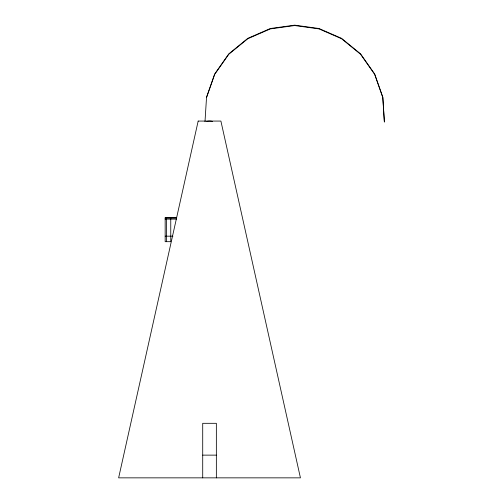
<?xml version="1.0" encoding="UTF-8"?>
<svg xmlns="http://www.w3.org/2000/svg" width="503" height="503" viewBox="0 0 503 503"><rect width="100%" height="100%" fill="white"/><g stroke="black" fill="none" stroke-linecap="round" stroke-linejoin="round"><path stroke-width="0.75" d="M204.991 121.713L206.544 97.192L214.674 74.004L228.783 53.878L247.809 38.329L270.337 28.508L294.676 25.15L319.021 28.508L341.55 38.329L360.576 53.878L374.678 74.004L382.814 97.192L384.367 121.713M206.544 97.588L214.674 74.4L228.783 54.28L247.809 38.731L270.337 28.91L294.676 25.552L319.021 28.91L341.55 38.731L360.576 54.28L374.678 74.4L382.814 97.588L384.367 122.116M176.484 217.573L165.166 217.573L165.166 241.685L170.762 241.685L170.762 218.139M165.166 218.139L176.484 218.139M165.166 219.107L176.484 219.107M165.166 236.177L172.906 236.177M202.715 455.127L216.353 455.127M216.353 477.85L216.353 423.312L202.715 423.312L202.715 477.85M166.606 218.139L166.606 241.685M206.595 121.449A11.362 11.362 0 0 1 212.473 121.449M198.169 121.066L118.633 477.85L300.436 477.85L220.899 121.066L198.169 121.066"/></g></svg>
